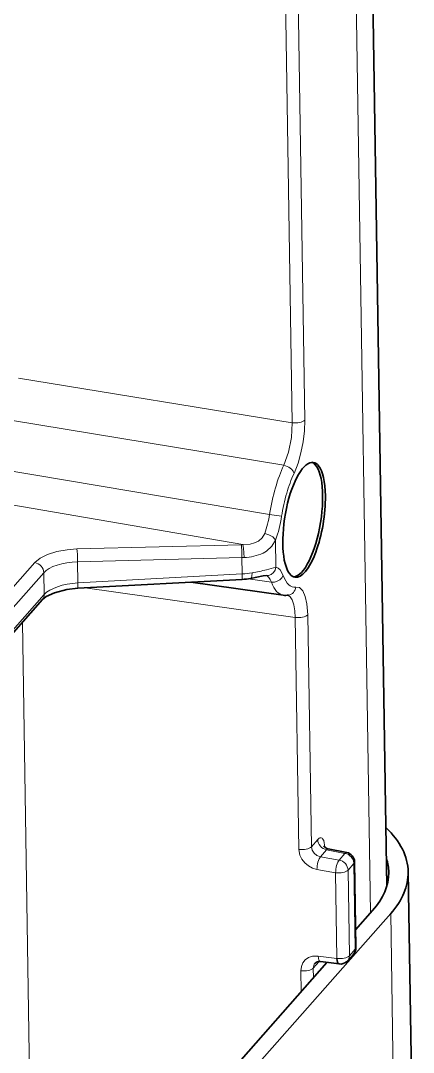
# Model space of a CAD drawing. Extents: x -1051 to 2563, y -231 to 775.
# Drawn here: x -114 to -93.7, y 417.5 to 470.7 of the extents above; entities that cross this region are included whole.
import ezdxf

# ---------------------------------------------------------------- set-up
doc = ezdxf.new("R2010")
doc.units = 0

msp = doc.modelspace()

# ---------------------------------------------------------------- linework, layer by layer
at = {"color": 7, "lineweight": 35}
for p, q in [((-96.448, 512.031), (-95.184, 431.416)), ((-94.903, 424.692), (-149.88, 362.369)), ((-98.195, 422.164), (-113.429, 404.894))]:
    msp.add_line(p, q, dxfattribs=at)
at = {"color": 7, "lineweight": 13}
for p, q in [((-97.101, 498.733), (-95.94, 424.72)), ((-100.393, 476.504), (-99.977, 449.999)), ((-99.753, 476.637), (-99.337, 450.133)), ((-113.88, 439.717), (-113.466, 413.326))]:
    msp.add_line(p, q, dxfattribs=at)
at = {"color": 7, "lineweight": 13, "ltscale": 0.357121}
msp.add_line((-114.077, 452.292), (-99.977, 449.999), dxfattribs=at)
at = {"color": 7, "lineweight": 13, "ltscale": 0.356819}
msp.add_line((-100.414, 447.804), (-114.494, 450.138), dxfattribs=at)
at = {"color": 7, "lineweight": 13, "ltscale": 0.356687}
msp.add_line((-115.217, 447.639), (-101.146, 445.275), dxfattribs=at)
at = {"color": 7, "lineweight": 13, "ltscale": 0.337886}
msp.add_line((-115.84, 445.998), (-102.519, 443.711), dxfattribs=at)
at = {"color": 7, "lineweight": 13, "ltscale": 0.015751}
msp.add_line((-100.524, 445.175), (-101.146, 445.275), dxfattribs=at)
at = {"color": 7, "lineweight": 13, "ltscale": 0.211825}
for p, q in [((-111.071, 443.49), (-102.6, 443.708)), ((-111.041, 442.823), (-102.571, 443.041))]:
    msp.add_line(p, q, dxfattribs=at)
at = {"color": 7, "lineweight": 13, "ltscale": 0.002031}
msp.add_line((-102.519, 443.711), (-102.6, 443.708), dxfattribs=at)
at = {"color": 7, "lineweight": 13, "ltscale": 0.034971}
msp.add_line((-100.816, 442.543), (-100.838, 443.942), dxfattribs=at)
at = {"color": 7, "lineweight": 13, "ltscale": 0.165924}
msp.add_line((-117.633, 437.811), (-113.243, 442.789), dxfattribs=at)
at = {"color": 7, "lineweight": 13, "ltscale": 0.027053}
msp.add_line((-111.041, 442.823), (-111.024, 441.741), dxfattribs=at)
at = {"color": 7, "lineweight": 13, "ltscale": 0.002708}
msp.add_line((-102.462, 443.046), (-102.571, 443.041), dxfattribs=at)
at = {"color": 7, "lineweight": 13, "ltscale": 0.021025}
msp.add_line((-102.557, 442.2), (-102.571, 443.041), dxfattribs=at)
at = {"color": 7, "lineweight": 13, "ltscale": 0.182858}
for p, q in [((-117.617, 436.781), (-112.778, 442.267)), ((-117.599, 435.654), (-112.761, 441.139))]:
    msp.add_line(p, q, dxfattribs=at)
at = {"color": 7, "lineweight": 13, "ltscale": 0.028183}
msp.add_line((-112.761, 441.139), (-112.778, 442.267), dxfattribs=at)
at = {"color": 7, "lineweight": 13, "ltscale": 0.211971}
msp.add_line((-102.557, 442.2), (-111.024, 441.741), dxfattribs=at)
at = {"color": 7, "lineweight": 13, "ltscale": 0.012632}
msp.add_line((-101.306, 442.42), (-100.816, 442.543), dxfattribs=at)
at = {"color": 7, "lineweight": 35, "ltscale": 0.211971}
msp.add_line((-102.561, 441.92), (-111.028, 441.461), dxfattribs=at)
at = {"color": 7, "lineweight": 35, "ltscale": 0.12001}
msp.add_line((-100.45, 441.105), (-105.203, 441.777), dxfattribs=at)
at = {"color": 7, "lineweight": 13, "ltscale": 0.030079}
msp.add_line((-102.241, 441.951), (-101.05, 441.784), dxfattribs=at)
at = {"color": 7, "lineweight": 13, "ltscale": 0.273508}
msp.add_line((-99.82, 439.962), (-110.654, 441.481), dxfattribs=at)
at = {"color": 7, "lineweight": 35, "ltscale": 0.179355}
msp.add_line((-117.597, 435.503), (-112.851, 440.883), dxfattribs=at)
at = {"color": 7, "lineweight": 13, "ltscale": 0.299082}
for p, q in [((-99.18, 440.096), (-98.992, 428.134)), ((-99.82, 439.962), (-99.632, 428))]:
    msp.add_line(p, q, dxfattribs=at)
at = {"color": 7, "lineweight": 35, "ltscale": 0.002481}
msp.add_line((-95.182, 431.317), (-95.184, 431.416), dxfattribs=at)
at = {"color": 7, "lineweight": 35, "ltscale": 0.13019}
msp.add_line((-95.182, 431.317), (-95.1, 426.11), dxfattribs=at)
at = {"color": 7, "lineweight": 13, "ltscale": 0.012301}
msp.add_line((-98.992, 428.134), (-98.667, 428.503), dxfattribs=at)
at = {"color": 7, "lineweight": 13, "ltscale": 0.012067}
msp.add_line((-98.206, 427.981), (-98.526, 427.619), dxfattribs=at)
at = {"color": 7, "lineweight": 13, "ltscale": 0.024105}
msp.add_line((-98.206, 427.981), (-97.261, 427.793), dxfattribs=at)
at = {"color": 7, "lineweight": 35, "ltscale": 0.024326}
msp.add_line((-98.123, 428.027), (-97.168, 427.837), dxfattribs=at)
at = {"color": 7, "lineweight": 13, "ltscale": 0.011448}
for p, q in [((-97.261, 427.793), (-97.564, 427.45)), ((-96.801, 427.272), (-97.103, 426.928)), ((-96.731, 422.853), (-97.034, 422.51))]:
    msp.add_line(p, q, dxfattribs=at)
at = {"color": 7, "lineweight": 13, "ltscale": 0.024421}
for p, q in [((-97.564, 427.45), (-98.526, 427.619)), ((-97.743, 426.795), (-98.705, 426.964))]:
    msp.add_line(p, q, dxfattribs=at)
at = {"color": 7, "lineweight": 13, "ltscale": 0.110471}
msp.add_line((-96.731, 422.853), (-96.801, 427.272), dxfattribs=at)
at = {"color": 7, "lineweight": 35, "ltscale": 0.110471}
msp.add_line((-96.697, 422.936), (-96.766, 427.354), dxfattribs=at)
at = {"color": 7, "lineweight": 13, "ltscale": 0.110472}
for p, q in [((-97.674, 422.376), (-97.743, 426.795)), ((-97.034, 422.51), (-97.103, 426.928))]:
    msp.add_line(p, q, dxfattribs=at)
at = {"color": 7, "lineweight": 35, "ltscale": 0.426523}
msp.add_line((-93.736, 409.775), (-94.004, 426.834), dxfattribs=at)
at = {"color": 7, "lineweight": 35, "ltscale": 0.033206}
msp.add_line((-95.834, 424.841), (-96.712, 423.845), dxfattribs=at)
at = {"color": 7, "lineweight": 13, "ltscale": 0.426523}
msp.add_line((-94.903, 424.692), (-94.635, 407.633), dxfattribs=at)
at = {"color": 7, "lineweight": 13, "ltscale": 0.024222}
msp.add_line((-98.635, 422.498), (-97.674, 422.376), dxfattribs=at)
at = {"color": 7, "lineweight": 35, "ltscale": 0.011449}
msp.add_line((-96.822, 422.597), (-97.125, 422.254), dxfattribs=at)
at = {"color": 7, "lineweight": 13, "ltscale": 0.011386}
msp.add_line((-98.593, 422.214), (-98.894, 421.872), dxfattribs=at)
at = {"color": 7, "lineweight": 35, "ltscale": 0.024219}
msp.add_line((-98.523, 422.21), (-97.562, 422.089), dxfattribs=at)
at = {"color": 7, "lineweight": 35, "ltscale": 0.001386}
msp.add_line((-97.137, 422.241), (-97.177, 422.202), dxfattribs=at)
at = {"color": 7, "lineweight": 13, "ltscale": 0.026833}
msp.add_line((-99.534, 421.738), (-99.517, 420.665), dxfattribs=at)
at = {"color": 7, "lineweight": 13, "ltscale": 0.0123}
msp.add_line((-98.894, 421.872), (-98.886, 421.38), dxfattribs=at)
at = {"color": 7, "lineweight": 13}
for points in [[(-99.337, 450.133), (-99.354, 449.589), (-99.418, 449.019), (-99.527, 448.453), (-99.675, 447.922), (-99.883, 447.389)], [(-100.414, 447.804), (-100.171, 448.484), (-100.021, 449.243), (-99.977, 449.999)], [(-99.883, 447.389), (-99.929, 447.499), (-100.011, 447.6), (-100.162, 447.713), (-100.414, 447.804)], [(-101.396, 444.288), (-101.521, 444.066), (-101.714, 443.898), (-101.916, 443.802), (-102.141, 443.744), (-102.519, 443.711)], [(-100.838, 443.942), (-100.87, 444.001), (-100.982, 444.112), (-101.177, 444.223), (-101.396, 444.288)], [(-102.462, 443.046), (-102.488, 443.522), (-102.519, 443.711)], [(-100.838, 443.942), (-101.03, 443.628), (-101.309, 443.378), (-101.48, 443.278)], [(-113.243, 442.789), (-112.97, 443.016), (-112.588, 443.208), (-112.116, 443.357), (-111.579, 443.453), (-111.071, 443.49)], [(-102.048, 442.256), (-102.057, 442.088), (-102.074, 442.023), (-102.092, 441.989), (-102.103, 441.978), (-102.122, 441.97)], [(-100.816, 442.543), (-100.862, 442.396), (-100.949, 442.269), (-101.068, 442.176), (-101.207, 442.126), (-101.35, 442.122)], [(-100.44, 442.12), (-100.509, 441.997), (-100.615, 441.896), (-100.75, 441.822), (-100.899, 441.783), (-101.05, 441.784)], [(-100.816, 442.543), (-100.706, 442.505), (-100.605, 442.42), (-100.44, 442.12)], [(-99.82, 439.962), (-99.839, 440.306), (-99.892, 440.616), (-99.98, 440.87), (-100.085, 441.025), (-100.213, 441.103)], [(-99.791, 441.528), (-99.601, 441.494), (-99.437, 441.33), (-99.308, 441.044), (-99.221, 440.652), (-99.18, 440.096)], [(-98.667, 428.503), (-98.588, 428.571), (-98.549, 428.588), (-98.494, 428.592), (-98.442, 428.57), (-98.411, 428.542), (-98.358, 428.451), (-98.29, 428.107)], [(-98.705, 426.964), (-98.932, 427.031), (-99.143, 427.146), (-99.329, 427.304), (-99.477, 427.495), (-99.579, 427.707), (-99.632, 428)], [(-98.526, 427.619), (-98.704, 427.683), (-98.853, 427.802), (-98.954, 427.958), (-98.992, 428.134)], [(-99.534, 421.738), (-99.509, 421.951), (-99.431, 422.142), (-99.304, 422.301), (-99.135, 422.419), (-98.933, 422.488), (-98.635, 422.498)]]:
    msp.add_lwpolyline(points, dxfattribs=at)
at = {"color": 7, "lineweight": 35}
for points in [[(-102.122, 441.97), (-101.468, 442.101), (-101.33, 442.121)], [(-112.851, 440.883), (-112.656, 441.04), (-112.238, 441.235), (-111.596, 441.398), (-111.028, 441.461)], [(-98.802, 422.13), (-98.695, 422.197), (-98.523, 422.21)]]:
    msp.add_lwpolyline(points, dxfattribs=at)
at = {"color": 7, "lineweight": 13}
for centre, radius, start, end in [((-93.501, 444.464), 7.021, 155.3773, 164.2676), ((-90.717, 443.625), 9.929, 163.9626, 171.0188), ((-106.382, 446.07), 5.295, 340.3264, 351.358), ((-107.149, 446.2), 6.703, 340.3168, 351.2105), ((-102.383, 445.118), 2.05, 282.1385, 296.1333), ((-102.613, 446.158), 3.115, 272.7775, 282.2653), ((-102.769, 446.532), 4.337, 272.7956, 279.567), ((-103.448, 450.307), 8.173, 279.861, 285.1889), ((-99.856, 441.945), 0.423, 224.6704, 278.7788), ((-97.374, 427.226), 0.579, 41.0676, 78.6974), ((-97.361, 427.23), 0.566, 22.4929, 41.6506), ((-97.31, 427.252), 0.51, 13.7671, 22.3447), ((-97.262, 427.263), 0.462, 1.0474, 13.8486), ((-96.888, 427.358), 0.122, 315.5496, 358.3565), ((-97.105, 422.84), 0.374, 319.3834, 1.9899), ((-96.837, 422.95), 0.143, 317.4413, 340.0796), ((-96.798, 422.935), 0.101, 340.9126, 1.374), ((-98.518, 421.884), 0.376, 139.1945, 181.8331)]:
    msp.add_arc(centre, radius, start, end, dxfattribs=at)
at = {"color": 7, "lineweight": 35}
for centre, radius, start, end in [((-102.764, 445.727), 3.812, 273.0558, 279.7097), ((-100.324, 442.006), 0.91, 262.0435, 279.3766), ((-98.066, 428.361), 0.339, 212.207, 260.4743), ((-97.266, 427.346), 0.5, 0.899, 78.7397), ((-97.197, 422.928), 0.5, 318.5832, 0.8994), ((-97.499, 422.585), 0.5, 262.799, 310.1385)]:
    msp.add_arc(centre, radius, start, end, dxfattribs=at)
at = {"color": 7, "lineweight": 13}
for centre, major_axis, ratio, start_param, end_param in [((-99.802, 450.208), (-0.5, -0.008), 0.440114, 1.207148, 2.760491), ((-99.824, 445.065), (-0.634, -3.958), 0.333984, 4.002787, 4.71288), ((-102.602, 443.26), (-0.013, 0.5), 0.056524, 4.256814, 5.820235), ((-111.072, 443.042), (-0.013, 0.5), 0.056524, 4.256814, 5.820235), ((-113.244, 442.341), (0.375, -0.331), 0.833519, 0.649144, 2.202487), ((-110.917, 441.929), (2, -0.014), 0.447191, 1.635988, 2.770611), ((-102.588, 442.42), (0.027, -0.499), 0.042601, 6.282547, 7.396997), ((-101.669, 440.15), (-0.326, -1.972), 0.334169, 2.600822, 3.133942), ((-86.69, 487.466), (-13.263, -45.937), 0.098415, 6.148624, 6.234552), ((-110.899, 440.88), (1.999, 0.076), 0.432679, 1.616552, 2.750852), ((-111.055, 441.96), (-0.027, 0.499), 0.042601, 3.141593, 4.255405), ((-99.824, 445.065), (-0.634, -3.958), 0.333984, 5.740868, 6.289436), ((-113.226, 441.214), (0.375, -0.331), 0.833519, 0.000235, 0.649145), ((-100.256, 441.602), (0.08, -0.493), 0.936838, 6.283143, 7.552446), ((-99.645, 440.17), (-0.5, -0.008), 0.440114, 1.207148, 2.760491), ((-98.201, 428.428), (-0.375, 0.331), 0.833519, 0.649145, 2.193762), ((-99.457, 428.208), (0.5, 0.008), 0.440114, 4.34874, 5.902083), ((-98.188, 427.516), (-0.061, -0.512), 0.318407, 3.117031, 3.607824), ((-97.266, 427.346), (-0.098, -0.49), 0.34405, 3.141617, 3.639833), ((-98.531, 427.173), (-0.087, -0.492), 0.307757, 3.632692, 5.203031), ((-97.569, 427.003), (-0.087, -0.492), 0.307757, 3.632692, 5.203031), ((-97.569, 427.003), (-0.375, 0.331), 0.833519, 3.790738, 5.335354), ((-97.569, 427.003), (0.5, 0.008), 0.440114, 4.34874, 5.902083), ((-98.461, 422.706), (0.063, 0.496), 0.330796, 2.045812, 3.142246), ((-97.499, 422.585), (0.5, 0.008), 0.440114, 4.34874, 5.902083), ((-97.499, 422.585), (-0.375, 0.331), 0.833519, 3.141517, 3.790738), ((-99.359, 421.947), (-0.5, -0.008), 0.440114, 1.207148, 2.760491)]:
    msp.add_ellipse(centre, major_axis=major_axis, ratio=ratio, start_param=start_param, end_param=end_param, dxfattribs=at)
at = {"color": 7, "lineweight": 35}
for centre, major_axis, ratio, start_param, end_param in [((-99.367, 444.991), (0.475, 2.962), 0.333984, 0.000023, 2.846525), ((-99.507, 445.014), (-0.475, -2.962), 0.333984, 0.070615, 3.070979), ((-99.367, 444.991), (0.475, 2.962), 0.333984, 5.983597, 6.283209), ((-99.367, 444.991), (0.475, 2.962), 0.333984, 5.1982, 5.983597), ((-99.367, 444.991), (0.475, 2.962), 0.333984, 3.141572, 5.1982), ((-99.367, 444.991), (0.475, 2.962), 0.333984, 2.846525, 3.141572), ((-107.002, 426.63), (12.998, 0.204), 0.440114, 6.283123, 6.69904), ((-107.002, 426.63), (11.999, 0.188), 0.440114, 6.283123, 6.417432), ((-107.002, 426.63), (11.999, 0.188), 0.440114, 5.902083, 6.283123), ((-107.002, 426.63), (12.998, 0.204), 0.440114, 5.902083, 6.283123), ((-97.499, 422.585), (-0.063, -0.496), 0.330796, 5.187404, 6.265734), ((-97.499, 422.585), (-0.375, 0.331), 0.833519, 3.101043, 3.141517)]:
    msp.add_ellipse(centre, major_axis=major_axis, ratio=ratio, start_param=start_param, end_param=end_param, dxfattribs=at)

doc.saveas('drawing.dxf')
